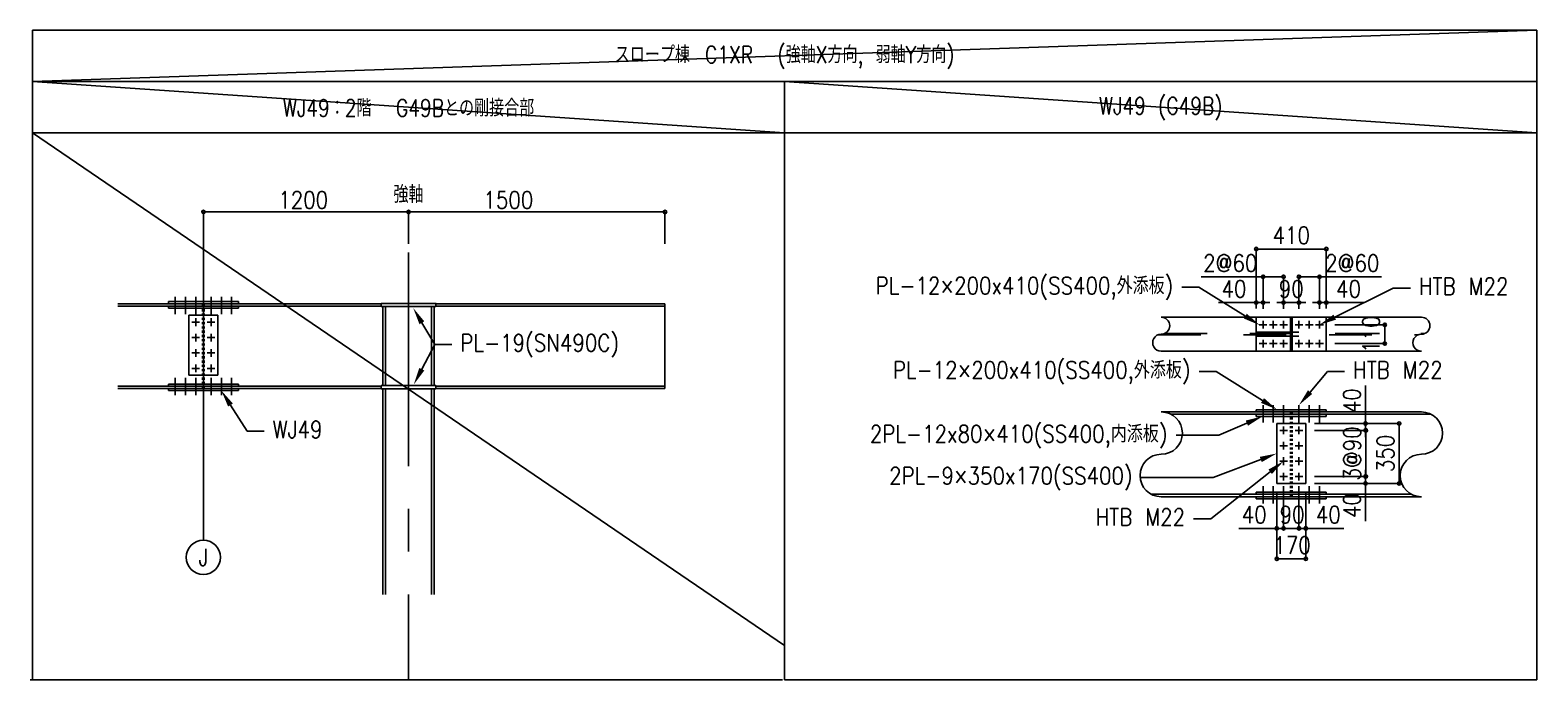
# Model space of a CAD drawing. Extents: x -668440 to 810000, y -1678500 to 210463.
# Drawn here: x -619333 to -531197, y -648393 to -610393 of the extents above; entities that cross this region are included whole.
import ezdxf
from ezdxf import colors
from ezdxf.entities.mleader import LeaderData, LeaderLine
from ezdxf.enums import TextEntityAlignment as Align
from ezdxf.math import Vec2, Vec3

# ---------------------------------------------------------------- set-up
doc = ezdxf.new("R2010")
doc.units = 0
doc.header["$MEASUREMENT"] = 0
doc.linetypes.add('CENTER', pattern=[2, 1.25, -0.25, 0.25, -0.25])
doc.linetypes.add('DASHED1', pattern=[2.5, 1.25, -1.25])
doc.layers.get('0').update_dxf_attribs({"color": 3, "linetype": 'CONTINUOUS'})
doc.layers.get('Defpoints').update_dxf_attribs({"color": 251, "linetype": 'CONTINUOUS'})
for name, color, linetype in [('Sプレート', 1, 'CONTINUOUS'), ('Sプレート文字', 1, 'CONTINUOUS'), ('Sボルト', 2, 'CONTINUOUS'), ('Sボルト文字', 2, 'CONTINUOUS'), ('S大梁', 4, 'CONTINUOUS'), ('S柱', 4, 'CONTINUOUS'), ('寸法', 3, 'CONTINUOUS'), ('注記', 3, 'CONTINUOUS'), ('通り芯', 3, 'CENTER')]:
    doc.layers.add(name, color=color, linetype=linetype)
doc.styles.add('DRACAD', font='txt', dxfattribs={"width": 0.85, "bigfont": 'extfont2'})
doc.dimstyles.new('MYDIM', dxfattribs={"dimtxt": 120, "dimasz": 20, "dimexe": 1.25, "dimexo": 50, "dimgap": 50, "dimtad": 1, "dimdec": 4, "dimdsep": 46, "dimtxsty": 'DRACAD', "dimblk": 'ORIGIN', "dimcen": 2.5, "dimadec": 0, "dimazin": 0, "dimtfac": 1, "dimtdec": 4, "dimtmove": 0, "dimatfit": 3, "dimfxl": 1, "dimtolj": 1, "dimtzin": 0, "dimarcsym": 0})

# ---------------------------------------------------------------- blocks, each defined once
blk = doc.blocks.new('_ORIGIN')
at = {"color": 0, "linetype": 'ByBlock', "lineweight": -2}
blk.add_line((0, 0), (-1, 0), dxfattribs=at)
blk.add_circle((0, 0), 0.5, dxfattribs=at)
blk = doc.blocks.new('*D8191')
at = {"layer": 'Defpoints', "color": 0}
for p in [(340007, -374131.6), (338807, -374368.4), (340007, -374368.4)]:
    blk.add_point(p, dxfattribs=at)
at = {"layer": '注記', "color": 0, "lineweight": -2}
for p, q in [((338807, -374318.4), (338807, -374130.4)), ((338827, -374131.6), (339987, -374131.6)), ((340007, -374318.4), (340007, -374130.4))]:
    blk.add_line(p, q, dxfattribs=at)
at = {"layer": '注記', "color": 0, "linetype": 'ByBlock', "lineweight": -2, "xscale": 20, "yscale": 20, "zscale": 20, "rotation": 180}
blk.add_blockref('_ORIGIN', (338807, -374131.6), dxfattribs=at)
at = {"layer": '注記', "color": 0, "linetype": 'ByBlock', "lineweight": -2, "xscale": 20, "yscale": 20, "zscale": 20}
blk.add_blockref('_ORIGIN', (340007, -374131.6), dxfattribs=at)
at = {"layer": '注記', "color": 0, "insert": (339390.9, -374061.6), "char_height": 100, "attachment_point": 5, "style": 'DRACAD'}
blk.add_mtext('\\A1;1200', dxfattribs=at)
blk = doc.blocks.new('*D8192')
at = {"layer": 'Defpoints', "color": 0}
for p in [(341507, -374131.8), (340007, -374368.4), (341507, -374368.6)]:
    blk.add_point(p, dxfattribs=at)
at = {"layer": '注記', "color": 0, "lineweight": -2}
for p, q in [((340007, -374318.4), (340007, -374130.6)), ((340027, -374131.8), (341487, -374131.8)), ((341507, -374318.6), (341507, -374130.6))]:
    blk.add_line(p, q, dxfattribs=at)
at = {"layer": '注記', "color": 0, "linetype": 'ByBlock', "lineweight": -2, "xscale": 20, "yscale": 20, "zscale": 20, "rotation": 180}
blk.add_blockref('_ORIGIN', (340007, -374131.8), dxfattribs=at)
at = {"layer": '注記', "color": 0, "linetype": 'ByBlock', "lineweight": -2, "xscale": 20, "yscale": 20, "zscale": 20}
blk.add_blockref('_ORIGIN', (341507, -374131.8), dxfattribs=at)
at = {"layer": '注記', "color": 0, "insert": (340590.9, -374061.8), "char_height": 100, "attachment_point": 5, "style": 'DRACAD'}
blk.add_mtext('\\A1;1500', dxfattribs=at)
blk = doc.blocks.new('*D8056')
at = {"layer": 'Defpoints', "color": 0}
for p in [(93241.2, -460725.9), (93241.2, -460962.8), (93361.2, -460962.8)]:
    blk.add_point(p, dxfattribs=at)
at = {"layer": '寸法', "color": 0, "lineweight": -2}
for p, q in [((93241.2, -460725.9), (92879.3, -460725.9)), ((93241.2, -460912.8), (93241.2, -460724.6)), ((93341.2, -460725.9), (93261.2, -460725.9)), ((93361.2, -460912.8), (93361.2, -460724.6))]:
    blk.add_line(p, q, dxfattribs=at)
at = {"layer": '寸法', "color": 0, "linetype": 'ByBlock', "lineweight": -2, "xscale": 20, "yscale": 20, "zscale": 20, "rotation": 180}
blk.add_blockref('_ORIGIN', (93241.2, -460725.9), dxfattribs=at)
at = {"layer": '寸法', "color": 0, "linetype": 'ByBlock', "lineweight": -2, "xscale": 20, "yscale": 20, "zscale": 20}
blk.add_blockref('_ORIGIN', (93361.2, -460725.9), dxfattribs=at)
at = {"layer": '寸法', "color": 0, "insert": (93049.3, -460645.9), "char_height": 100, "attachment_point": 5, "style": 'DRACAD'}
blk.add_mtext('\\A1;2@60', dxfattribs=at)
blk = doc.blocks.new('*D8057')
at = {"layer": 'Defpoints', "color": 0}
for p in [(93201.2, -460876.7), (93201.2, -460962.2), (93241.2, -460962.8)]:
    blk.add_point(p, dxfattribs=at)
at = {"layer": '寸法', "color": 0, "lineweight": -2}
for p, q in [((93181.2, -460876.7), (92981.2, -460876.7)), ((93201.2, -460912.2), (93201.2, -460875.5)), ((93241.2, -460876.7), (93201.2, -460876.7)), ((93241.2, -460912.8), (93241.2, -460875.5)), ((93261.2, -460876.7), (93281.2, -460876.7))]:
    blk.add_line(p, q, dxfattribs=at)
at = {"layer": '寸法', "color": 0, "linetype": 'ByBlock', "lineweight": -2, "xscale": 20, "yscale": 20, "zscale": 20}
blk.add_blockref('_ORIGIN', (93201.2, -460876.7), dxfattribs=at)
at = {"layer": '寸法', "color": 0, "linetype": 'ByBlock', "lineweight": -2, "xscale": 20, "yscale": 20, "zscale": 20, "rotation": 180}
blk.add_blockref('_ORIGIN', (93241.2, -460876.7), dxfattribs=at)
at = {"layer": '寸法', "color": 0, "insert": (93071.2, -460796.7), "char_height": 100, "attachment_point": 5, "style": 'DRACAD'}
blk.add_mtext('\\A1;40', dxfattribs=at)
blk = doc.blocks.new('*D8058')
at = {"layer": 'Defpoints', "color": 0}
for p in [(93361.2, -460876.7), (93361.2, -460962.8), (93451.2, -460962.2)]:
    blk.add_point(p, dxfattribs=at)
at = {"layer": '寸法', "color": 0, "lineweight": -2}
for p, q in [((93341.2, -460876.7), (93321.2, -460876.7)), ((93361.2, -460912.8), (93361.2, -460875.5)), ((93451.2, -460876.7), (93361.2, -460876.7)), ((93451.2, -460912.2), (93451.2, -460875.5)), ((93471.2, -460876.7), (93491.2, -460876.7))]:
    blk.add_line(p, q, dxfattribs=at)
at = {"layer": '寸法', "color": 0, "linetype": 'ByBlock', "lineweight": -2, "xscale": 20, "yscale": 20, "zscale": 20}
blk.add_blockref('_ORIGIN', (93361.2, -460876.7), dxfattribs=at)
at = {"layer": '寸法', "color": 0, "linetype": 'ByBlock', "lineweight": -2, "xscale": 20, "yscale": 20, "zscale": 20, "rotation": 180}
blk.add_blockref('_ORIGIN', (93451.2, -460876.7), dxfattribs=at)
at = {"layer": '寸法', "color": 0, "insert": (93406.2, -460796.7), "char_height": 100, "attachment_point": 5, "style": 'DRACAD'}
blk.add_mtext('\\A1;\\A1;90', dxfattribs=at)
blk = doc.blocks.new('*D8059')
at = {"layer": 'Defpoints', "color": 0}
for p in [(93201.2, -460563.6), (93201.2, -460962.2), (93611.2, -460962.2)]:
    blk.add_point(p, dxfattribs=at)
at = {"layer": '寸法', "color": 0, "lineweight": -2}
for p, q in [((93201.2, -460912.2), (93201.2, -460562.4)), ((93591.2, -460563.6), (93221.2, -460563.6)), ((93611.2, -460912.2), (93611.2, -460562.4))]:
    blk.add_line(p, q, dxfattribs=at)
at = {"layer": '寸法', "color": 0, "linetype": 'ByBlock', "lineweight": -2, "xscale": 20, "yscale": 20, "zscale": 20, "rotation": 180}
blk.add_blockref('_ORIGIN', (93201.2, -460563.6), dxfattribs=at)
at = {"layer": '寸法', "color": 0, "linetype": 'ByBlock', "lineweight": -2, "xscale": 20, "yscale": 20, "zscale": 20}
blk.add_blockref('_ORIGIN', (93611.2, -460563.6), dxfattribs=at)
at = {"layer": '寸法', "color": 0, "insert": (93406.2, -460483.6), "char_height": 100, "attachment_point": 5, "style": 'DRACAD'}
blk.add_mtext('\\A1;410', dxfattribs=at)
blk = doc.blocks.new('*D8060')
at = {"layer": 'Defpoints', "color": 0}
for p in [(93611.2, -461006.7), (93953.2, -461006.7), (93611.2, -461116.7)]:
    blk.add_point(p, dxfattribs=at)
at = {"layer": '寸法', "color": 0, "lineweight": -2}
for p, q in [((93661.2, -461006.7), (93954.5, -461006.7)), ((93953.2, -461096.7), (93953.2, -461026.7)), ((93661.2, -461116.7), (93954.5, -461116.7))]:
    blk.add_line(p, q, dxfattribs=at)
at = {"layer": '寸法', "color": 0, "linetype": 'ByBlock', "lineweight": -2, "xscale": 20, "yscale": 20, "zscale": 20}
for p, rotation in [((93953.2, -461006.7), 90), ((93953.2, -461116.7), 270)]:
    blk.add_blockref('_ORIGIN', p, dxfattribs=dict(at, rotation=rotation))
at = {"layer": '寸法', "color": 0, "insert": (93873.2, -461061.7), "char_height": 100, "attachment_point": 5, "rotation": 90, "style": 'DRACAD'}
blk.add_mtext('\\A1;\\A1;110', dxfattribs=at)
blk = doc.blocks.new('*D8061')
at = {"layer": 'Defpoints', "color": 0}
for p in [(93571.2, -460725.9), (93451.2, -460962.8), (93571.2, -460962.8)]:
    blk.add_point(p, dxfattribs=at)
at = {"layer": '寸法', "color": 0, "lineweight": -2}
for p, q in [((93451.2, -460912.8), (93451.2, -460724.6)), ((93471.2, -460725.9), (93551.2, -460725.9)), ((93571.2, -460912.8), (93571.2, -460724.6)), ((93571.2, -460725.9), (93933.2, -460725.9))]:
    blk.add_line(p, q, dxfattribs=at)
at = {"layer": '寸法', "color": 0, "linetype": 'ByBlock', "lineweight": -2, "xscale": 20, "yscale": 20, "zscale": 20, "rotation": 180}
blk.add_blockref('_ORIGIN', (93451.2, -460725.9), dxfattribs=at)
at = {"layer": '寸法', "color": 0, "linetype": 'ByBlock', "lineweight": -2, "xscale": 20, "yscale": 20, "zscale": 20}
blk.add_blockref('_ORIGIN', (93571.2, -460725.9), dxfattribs=at)
at = {"layer": '寸法', "color": 0, "insert": (93763.2, -460645.9), "char_height": 100, "attachment_point": 5, "style": 'DRACAD'}
blk.add_mtext('\\A1;2@60', dxfattribs=at)
blk = doc.blocks.new('*D8062')
at = {"layer": 'Defpoints', "color": 0}
for p in [(93611.2, -460876.7), (93571.2, -460962.8), (93611.2, -460962.2)]:
    blk.add_point(p, dxfattribs=at)
at = {"layer": '寸法', "color": 0, "lineweight": -2}
for p, q in [((93551.2, -460876.7), (93531.2, -460876.7)), ((93571.2, -460912.8), (93571.2, -460875.5)), ((93571.2, -460876.7), (93611.2, -460876.7)), ((93611.2, -460912.2), (93611.2, -460875.5)), ((93631.2, -460876.7), (93831.2, -460876.7))]:
    blk.add_line(p, q, dxfattribs=at)
at = {"layer": '寸法', "color": 0, "linetype": 'ByBlock', "lineweight": -2, "xscale": 20, "yscale": 20, "zscale": 20}
blk.add_blockref('_ORIGIN', (93571.2, -460876.7), dxfattribs=at)
at = {"layer": '寸法', "color": 0, "linetype": 'ByBlock', "lineweight": -2, "xscale": 20, "yscale": 20, "zscale": 20, "rotation": 180}
blk.add_blockref('_ORIGIN', (93611.2, -460876.7), dxfattribs=at)
at = {"layer": '寸法', "color": 0, "insert": (93741.2, -460796.7), "char_height": 100, "attachment_point": 5, "style": 'DRACAD'}
blk.add_mtext('\\A1;40', dxfattribs=at)
blk = doc.blocks.new('*D8063')
at = {"layer": 'Defpoints', "color": 0}
for p in [(93491.2, -461584.2), (93491.2, -461624.2), (93840.9, -461624.2)]:
    blk.add_point(p, dxfattribs=at)
at = {"layer": '寸法', "color": 0, "lineweight": -2}
for p, q in [((93840.9, -461564.2), (93840.9, -461360.9)), ((93541.2, -461584.2), (93842.1, -461584.2)), ((93541.2, -461624.2), (93842.1, -461624.2)), ((93840.9, -461584.2), (93840.9, -461624.2)), ((93840.9, -461644.2), (93840.9, -461664.2))]:
    blk.add_line(p, q, dxfattribs=at)
at = {"layer": '寸法', "color": 0, "linetype": 'ByBlock', "lineweight": -2, "xscale": 20, "yscale": 20, "zscale": 20}
for p, rotation in [((93840.9, -461584.2), 270), ((93840.9, -461624.2), 90)]:
    blk.add_blockref('_ORIGIN', p, dxfattribs=dict(at, rotation=rotation))
at = {"layer": '寸法', "color": 0, "insert": (93760.9, -461450.9), "char_height": 100, "attachment_point": 5, "rotation": 90, "style": 'DRACAD'}
blk.add_mtext('\\A1;40', dxfattribs=at)
blk = doc.blocks.new('*D8064')
at = {"layer": 'Defpoints', "color": 0}
for p in [(93491.2, -461624.2), (93491.2, -461894.3), (93842.1, -461894.3)]:
    blk.add_point(p, dxfattribs=at)
at = {"layer": '寸法', "color": 0, "lineweight": -2}
for p, q in [((93541.2, -461624.2), (93843.4, -461624.2)), ((93842.1, -461644.2), (93842.1, -461874.3)), ((93541.2, -461894.3), (93843.4, -461894.3))]:
    blk.add_line(p, q, dxfattribs=at)
at = {"layer": '寸法', "color": 0, "linetype": 'ByBlock', "lineweight": -2, "xscale": 20, "yscale": 20, "zscale": 20}
for p, rotation in [((93842.1, -461624.2), 90), ((93842.1, -461894.3), 270)]:
    blk.add_blockref('_ORIGIN', p, dxfattribs=dict(at, rotation=rotation))
at = {"layer": '寸法', "color": 0, "insert": (93762.1, -461759.3), "char_height": 100, "attachment_point": 5, "rotation": 90, "style": 'DRACAD'}
blk.add_mtext('\\A1;3@90', dxfattribs=at)
blk = doc.blocks.new('*D8065')
at = {"layer": 'Defpoints', "color": 0}
for p in [(93491.2, -461894.2), (93491.2, -461934.3), (93840.9, -461934.3)]:
    blk.add_point(p, dxfattribs=at)
at = {"layer": '寸法', "color": 0, "lineweight": -2}
for p, q in [((93541.2, -461894.2), (93842.1, -461894.2)), ((93840.9, -461874.2), (93840.9, -461854.2)), ((93840.9, -461894.2), (93840.9, -461934.3)), ((93541.2, -461934.3), (93842.1, -461934.3)), ((93840.9, -461954.3), (93840.9, -462154.3))]:
    blk.add_line(p, q, dxfattribs=at)
at = {"layer": '寸法', "color": 0, "linetype": 'ByBlock', "lineweight": -2, "xscale": 20, "yscale": 20, "zscale": 20}
for p, rotation in [((93840.9, -461894.2), 270), ((93840.9, -461934.3), 90)]:
    blk.add_blockref('_ORIGIN', p, dxfattribs=dict(at, rotation=rotation))
at = {"layer": '寸法', "color": 0, "insert": (93760.9, -462064.3), "char_height": 100, "attachment_point": 5, "rotation": 90, "style": 'DRACAD'}
blk.add_mtext('\\A1;40', dxfattribs=at)
blk = doc.blocks.new('*D8066')
at = {"layer": 'Defpoints', "color": 0}
for p in [(93593.2, -461584.2), (93593.2, -461934.3), (94037.2, -461934.3)]:
    blk.add_point(p, dxfattribs=at)
at = {"layer": '寸法', "color": 0, "lineweight": -2}
for p, q in [((93643.2, -461584.2), (94038.5, -461584.2)), ((94037.2, -461604.2), (94037.2, -461914.3)), ((93643.2, -461934.3), (94038.5, -461934.3))]:
    blk.add_line(p, q, dxfattribs=at)
at = {"layer": '寸法', "color": 0, "linetype": 'ByBlock', "lineweight": -2, "xscale": 20, "yscale": 20, "zscale": 20}
for p, rotation in [((94037.2, -461584.2), 90), ((94037.2, -461934.3), 270)]:
    blk.add_blockref('_ORIGIN', p, dxfattribs=dict(at, rotation=rotation))
at = {"layer": '寸法', "color": 0, "insert": (93957.2, -461759.3), "char_height": 100, "attachment_point": 5, "rotation": 90, "style": 'DRACAD'}
blk.add_mtext('\\A1;350', dxfattribs=at)
blk = doc.blocks.new('*D8067')
at = {"layer": 'Defpoints', "color": 0}
for p in [(93321.2, -461934.3), (93361.2, -461934.3), (93361.2, -462197.2)]:
    blk.add_point(p, dxfattribs=at)
at = {"layer": '寸法', "color": 0, "lineweight": -2}
for p, q in [((93321.2, -461984.3), (93321.2, -462198.4)), ((93361.2, -461984.3), (93361.2, -462198.4)), ((93301.2, -462197.2), (93099.6, -462197.2)), ((93321.2, -462197.2), (93361.2, -462197.2)), ((93381.2, -462197.2), (93401.2, -462197.2))]:
    blk.add_line(p, q, dxfattribs=at)
at = {"layer": '寸法', "color": 0, "linetype": 'ByBlock', "lineweight": -2, "xscale": 20, "yscale": 20, "zscale": 20}
blk.add_blockref('_ORIGIN', (93321.2, -462197.2), dxfattribs=at)
at = {"layer": '寸法', "color": 0, "linetype": 'ByBlock', "lineweight": -2, "xscale": 20, "yscale": 20, "zscale": 20, "rotation": 180}
blk.add_blockref('_ORIGIN', (93361.2, -462197.2), dxfattribs=at)
at = {"layer": '寸法', "color": 0, "insert": (93189.6, -462117.2), "char_height": 100, "attachment_point": 5, "style": 'DRACAD'}
blk.add_mtext('\\A1;40', dxfattribs=at)
blk = doc.blocks.new('*D8068')
at = {"layer": 'Defpoints', "color": 0}
for p in [(93361.2, -461934.3), (93451.2, -461934.3), (93451.2, -462197.2)]:
    blk.add_point(p, dxfattribs=at)
at = {"layer": '寸法', "color": 0, "lineweight": -2}
for p, q in [((93361.2, -461984.3), (93361.2, -462198.4)), ((93451.2, -461984.3), (93451.2, -462198.4)), ((93341.2, -462197.2), (93321.2, -462197.2)), ((93361.2, -462197.2), (93451.2, -462197.2)), ((93471.2, -462197.2), (93491.2, -462197.2))]:
    blk.add_line(p, q, dxfattribs=at)
at = {"layer": '寸法', "color": 0, "linetype": 'ByBlock', "lineweight": -2, "xscale": 20, "yscale": 20, "zscale": 20}
blk.add_blockref('_ORIGIN', (93361.2, -462197.2), dxfattribs=at)
at = {"layer": '寸法', "color": 0, "linetype": 'ByBlock', "lineweight": -2, "xscale": 20, "yscale": 20, "zscale": 20, "rotation": 180}
blk.add_blockref('_ORIGIN', (93451.2, -462197.2), dxfattribs=at)
at = {"layer": '寸法', "color": 0, "insert": (93411.2, -462117.2), "char_height": 100, "attachment_point": 5, "style": 'DRACAD'}
blk.add_mtext('\\A1;90', dxfattribs=at)
blk = doc.blocks.new('*D8069')
at = {"layer": 'Defpoints', "color": 0}
for p in [(93451.2, -461934.3), (93491.2, -461934.3), (93491.2, -462197.2)]:
    blk.add_point(p, dxfattribs=at)
at = {"layer": '寸法', "color": 0, "lineweight": -2}
for p, q in [((93451.2, -461984.3), (93451.2, -462198.4)), ((93491.2, -461984.3), (93491.2, -462198.4)), ((93431.2, -462197.2), (93411.2, -462197.2)), ((93451.2, -462197.2), (93491.2, -462197.2)), ((93511.2, -462197.2), (93712.9, -462197.2))]:
    blk.add_line(p, q, dxfattribs=at)
at = {"layer": '寸法', "color": 0, "linetype": 'ByBlock', "lineweight": -2, "xscale": 20, "yscale": 20, "zscale": 20}
blk.add_blockref('_ORIGIN', (93451.2, -462197.2), dxfattribs=at)
at = {"layer": '寸法', "color": 0, "linetype": 'ByBlock', "lineweight": -2, "xscale": 20, "yscale": 20, "zscale": 20, "rotation": 180}
blk.add_blockref('_ORIGIN', (93491.2, -462197.2), dxfattribs=at)
at = {"layer": '寸法', "color": 0, "insert": (93622.9, -462117.2), "char_height": 100, "attachment_point": 5, "style": 'DRACAD'}
blk.add_mtext('\\A1;40', dxfattribs=at)
blk = doc.blocks.new('*D8070')
at = {"layer": 'Defpoints', "color": 0}
for p in [(93321.2, -461934.3), (93491.2, -461934.3), (93491.2, -462375.4)]:
    blk.add_point(p, dxfattribs=at)
at = {"layer": '寸法', "color": 0, "lineweight": -2}
for p, q in [((93321.2, -461984.3), (93321.2, -462376.6)), ((93491.2, -461984.3), (93491.2, -462376.6)), ((93341.2, -462375.4), (93471.2, -462375.4))]:
    blk.add_line(p, q, dxfattribs=at)
at = {"layer": '寸法', "color": 0, "linetype": 'ByBlock', "lineweight": -2, "xscale": 20, "yscale": 20, "zscale": 20, "rotation": 180}
blk.add_blockref('_ORIGIN', (93321.2, -462375.4), dxfattribs=at)
at = {"layer": '寸法', "color": 0, "linetype": 'ByBlock', "lineweight": -2, "xscale": 20, "yscale": 20, "zscale": 20}
blk.add_blockref('_ORIGIN', (93491.2, -462375.4), dxfattribs=at)
at = {"layer": '寸法', "color": 0, "insert": (93411.2, -462295.4), "char_height": 100, "attachment_point": 5, "style": 'DRACAD'}
blk.add_mtext('\\A1;170', dxfattribs=at)
blk = doc.blocks.new('WJ49')
at = {"layer": 'Sプレート', "linetype": 'Continuous'}
for p, q in [((93201.23544, -461161.15078), (93201.23544, -460962.15086)), ((93611.23336, -461161.15078), (93611.23336, -460962.15086)), ((93201.23543, -461516.25003), (93201.23543, -461504.25003)), ((93611.23546, -461504.25003), (93201.23543, -461504.25003)), ((93611.23546, -461516.25003), (93201.23543, -461516.25003)), ((93201.23543, -461530.25003), (93611.23546, -461530.25003)), ((93201.23543, -461542.25003), (93201.23543, -461530.25003)), ((93611.23547, -461542.25003), (93201.23543, -461542.25003)), ((93611.23547, -461516.25003), (93611.23546, -461504.25003)), ((93611.23547, -461542.25003), (93611.23547, -461530.25003)), ((93491.23538, -461584.24999), (93321.23552, -461584.24999)), ((93321.23552, -461934.25008), (93321.23552, -461584.24999)), ((93491.23538, -461934.25008), (93491.23538, -461584.24999)), ((93201.23543, -461986.25003), (93201.23543, -461998.25003)), ((93611.23546, -461986.25003), (93201.23543, -461986.25003)), ((93201.23543, -461998.25003), (93611.23546, -461998.25003)), ((93491.23538, -461934.25008), (93321.23552, -461934.25008)), ((93611.23546, -461986.25003), (93611.23546, -461998.25003)), ((93611.23546, -462012.24995), (93201.23543, -462012.24995)), ((93201.23543, -462012.24995), (93201.23543, -462024.24995)), ((93611.23546, -462024.24995), (93201.23543, -462024.24995)), ((93611.23547, -462012.24995), (93611.23547, -462024.24995))]:
    blk.add_line(p, q, dxfattribs=at)
at = {"layer": 'Sプレート', "linetype": 'DASHED1', "ltscale": 200}
for p, q in [((93201.23544, -461049.15082), (93611.23336, -461049.15082)), ((93201.23544, -461074.15082), (93611.23336, -461074.15082))]:
    blk.add_line(p, q, dxfattribs=at)
at = {"layer": 'Sボルト', "linetype": 'Continuous'}
for p, q in [((93263.73543, -461006.65086), (93218.73546, -461006.65086)), ((93241.23544, -461029.15076), (93241.23544, -460984.15079)), ((93323.73543, -461006.65086), (93278.73546, -461006.65086)), ((93301.23544, -461029.15076), (93301.23544, -460984.15079)), ((93383.73546, -461006.65086), (93338.73549, -461006.65086)), ((93361.23548, -461029.15076), (93361.23548, -460984.15079)), ((93428.73334, -461006.65086), (93473.73331, -461006.65086)), ((93451.23332, -461029.15076), (93451.23332, -460984.15079)), ((93488.73337, -461006.65086), (93533.73334, -461006.65086)), ((93511.23336, -461029.15076), (93511.23336, -460984.15079)), ((93548.73337, -461006.65086), (93593.73334, -461006.65086)), ((93571.23336, -461029.15076), (93571.23336, -460984.15079)), ((93263.73543, -461116.65078), (93218.73546, -461116.65078)), ((93241.23544, -461094.15088), (93241.23544, -461139.15086)), ((93323.73543, -461116.65078), (93278.73546, -461116.65078)), ((93301.23544, -461094.15088), (93301.23544, -461139.15086)), ((93383.73546, -461116.65078), (93338.73549, -461116.65078)), ((93361.23548, -461094.15088), (93361.23548, -461139.15086)), ((93428.73334, -461116.65078), (93473.73331, -461116.65078)), ((93451.23332, -461094.15088), (93451.23332, -461139.15086)), ((93488.73337, -461116.65078), (93533.73334, -461116.65078)), ((93511.23336, -461094.15088), (93511.23336, -461139.15086)), ((93548.73337, -461116.65078), (93593.73334, -461116.65078)), ((93571.23336, -461094.15088), (93571.23336, -461139.15086)), ((93241.23543, -461578.00017), (93241.23543, -461476.50008)), ((93301.23543, -461578.00017), (93301.23543, -461476.50008)), ((93361.23543, -461578.00017), (93361.23543, -461476.50008)), ((93451.23547, -461578.00017), (93451.23547, -461476.50008)), ((93511.23547, -461578.00017), (93511.23547, -461476.50008)), ((93571.23547, -461578.00017), (93571.23547, -461476.50008)), ((93383.73551, -461624.24999), (93338.73553, -461624.24999)), ((93361.23552, -461646.75007), (93361.23552, -461601.75009)), ((93428.73539, -461624.24999), (93473.73537, -461624.24999)), ((93451.23538, -461646.75007), (93451.23538, -461601.75009)), ((93383.73551, -461714.24999), (93338.73553, -461714.24999)), ((93361.23552, -461736.75007), (93361.23552, -461691.75009)), ((93428.73539, -461714.24999), (93473.73537, -461714.24999)), ((93451.23538, -461736.75007), (93451.23538, -461691.75009)), ((93383.73551, -461804.24999), (93338.73553, -461804.24999)), ((93361.23552, -461826.75007), (93361.23552, -461781.75009)), ((93428.73539, -461804.24999), (93473.73537, -461804.24999)), ((93451.23538, -461826.75007), (93451.23538, -461781.75009)), ((93383.73551, -461894.25008), (93338.73553, -461894.25008)), ((93361.23552, -461871.75), (93361.23552, -461916.74998)), ((93428.73539, -461894.25008), (93473.73537, -461894.25008)), ((93451.23538, -461871.75), (93451.23538, -461916.74998)), ((93241.23543, -461950.49981), (93241.23543, -462051.99991)), ((93301.23543, -461950.49981), (93301.23543, -462051.99991)), ((93361.23543, -461950.49981), (93361.23543, -462051.99991)), ((93451.23547, -461950.49981), (93451.23547, -462051.99991)), ((93511.23547, -461950.49981), (93511.23547, -462051.99991)), ((93571.23547, -461950.49981), (93571.23547, -462051.99991))]:
    blk.add_line(p, q, dxfattribs=at)
at = {"layer": 'S大梁', "linetype": 'Continuous'}
for p, q in [((92645.43417, -460962.15086), (94167.03463, -460962.15086)), ((92645.43417, -461161.15078), (94167.03463, -461161.15078)), ((94167.0355, -461516.25003), (92645.43544, -461516.25003)), ((94224.27186, -461530.25003), (92702.67179, -461530.25003)), ((93401.23544, -461530.25003), (93401.23544, -461516.25003)), ((93411.23546, -461530.25003), (93411.23546, -461516.25003)), ((94109.79915, -461998.25003), (92588.19909, -461998.25003)), ((93401.23544, -461998.25003), (93401.23544, -462012.24995)), ((93411.23546, -461998.25003), (93411.23546, -462012.24995)), ((94167.0355, -462012.25003), (92645.43544, -462012.25003))]:
    blk.add_line(p, q, dxfattribs=at)
at = {"layer": 'S大梁', "linetype": 'DASHED1', "ltscale": 200}
for p, q in [((93401.23544, -460962.15086), (93401.23544, -461161.15078)), ((93411.23546, -460962.15086), (93411.23546, -461161.15078)), ((92627.10412, -461065.15082), (94148.70444, -461065.15082)), ((92663.76522, -461058.15082), (94185.36554, -461058.15082))]:
    blk.add_line(p, q, dxfattribs=at)
at = {"layer": 'S大梁', "linetype": 'DASHED1', "ltscale": 10}
for p, q in [((93401.23544, -461986.25003), (93401.23544, -461542.25003)), ((93411.23546, -461986.25003), (93411.23546, -461542.25003))]:
    blk.add_line(p, q, dxfattribs=at)
at = {"layer": '注記'}
for centre, radius, start, end in [((92645.43492, -461011.90084), 49.74998, 270.000289677, 89.999710323), ((94167.03524, -461011.90084), 49.74998, 270.000289677, 89.999710323), ((92645.43442, -461111.4008), 49.74998, 89.999130968, 270.000869032), ((94167.03474, -461111.4008), 49.74998, 89.999130968, 270.000869032), ((92645.43544, -461640.25003), 124, 270, 90), ((94167.0355, -461640.25003), 124, 270, 90), ((92645.43544, -461888.25003), 124, 90, 270), ((94167.0355, -461888.25003), 124, 90, 270)]:
    blk.add_arc(centre, radius, start, end, dxfattribs=at)
at = {"layer": '寸法'}
dim = blk.add_linear_dim(base=(93201.23545, -460563.63913), p1=(93611.23336, -460962.15474), p2=(93201.23545, -460962.15086), text='410', dimstyle='MYDIM', override={"dimtxt": 100, "dimgap": 30}, dxfattribs=at)
dim.commit()
dim.dimension.update_dxf_attribs({"geometry": '*D8059', "text_midpoint": (93406.2344, -460483.63913)})
for base, p1, p2, text, override, picture, middle in [((93241.23545, -460725.89728), (93361.23544, -460962.77974), (93241.23545, -460962.77974), '2@60', {"dimtxt": 100, "dimgap": 30, "dimtxsty": 'DRACAD', "dimtfill": 0, "dimtfillclr": 0}, '*D8056', (93049.291, -460725.89728)), ((93361.23544, -460876.70978), (93451.23428, -460962.15425), (93361.23544, -460962.77974), '\\A1;90', {"dimtxt": 100, "dimgap": 30}, '*D8058', (93406.23486, -460876.70978))]:
    dim = blk.add_linear_dim(base=base, p1=p1, p2=p2, text=text, dimstyle='MYDIM', override=override, dxfattribs=at)
    dim.commit()
    dim.dimension.update_dxf_attribs({"geometry": picture, "text_midpoint": middle, "dimtype": 160})
for base, p1, p2, angle, text, override, picture, middle in [((93571.23336, -460725.89728), (93451.23337, -460962.77974), (93571.23336, -460962.77974), 180, '2@60', {"dimtxt": 100, "dimgap": 30, "dimtxsty": 'DRACAD', "dimtfill": 0, "dimtfillclr": 0}, '*D8061', (93763.17781, -460725.89728)), ((93953.23336, -461006.65086), (93611.23336, -461116.65078), (93611.23336, -461006.65086), 270, '\\A1;110', {"dimtxt": 100, "dimgap": 30}, '*D8060', (93953.23336, -461061.65082)), ((93842.11029, -461894.25008), (93491.23538, -461624.24999), (93491.23538, -461894.25008), 90, '3@90', {"dimtxt": 100, "dimgap": 30}, '*D8064', (93842.11029, -461759.25003))]:
    dim = blk.add_linear_dim(base=base, p1=p1, p2=p2, angle=angle, text=text, dimstyle='MYDIM', override=override, dxfattribs=at)
    dim.commit()
    dim.dimension.update_dxf_attribs({"geometry": picture, "text_midpoint": middle, "dimtype": 160})
dim = blk.add_linear_dim(base=(93201.23545, -460876.70978), p1=(93241.23545, -460962.77974), p2=(93201.23545, -460962.15474), dimstyle='MYDIM', override={"dimtxt": 100, "dimgap": 30}, dxfattribs=at)
dim.commit()
dim.dimension.update_dxf_attribs({"geometry": '*D8057', "text_midpoint": (93071.23545, -460796.70978)})
dim = blk.add_linear_dim(base=(93611.23336, -460876.70978), p1=(93571.23336, -460962.77974), p2=(93611.23336, -460962.15474), angle=180, dimstyle='MYDIM', override={"dimtxt": 100, "dimgap": 30}, dxfattribs=at)
dim.commit()
dim.dimension.update_dxf_attribs({"geometry": '*D8062', "text_midpoint": (93741.23336, -460796.70978)})
dim = blk.add_linear_dim(base=(93840.86029, -461624.24999), p1=(93491.23538, -461584.24999), p2=(93491.23538, -461624.24999), angle=90, dimstyle='MYDIM', override={"dimtxt": 100, "dimgap": 30}, dxfattribs=at)
dim.commit()
dim.dimension.update_dxf_attribs({"geometry": '*D8063', "text_midpoint": (93840.86029, -461450.91666), "dimtype": 160})
for base, p1, p2, text, picture, middle in [((94037.23529, -461934.25008), (93593.23529, -461584.24999), (93593.23529, -461934.25008), '350', '*D8066', (93957.23529, -461759.25003)), ((93840.86029, -461934.25008), (93491.23538, -461894.24999), (93491.23538, -461934.25008), '40', '*D8065', (93760.86029, -462064.25008))]:
    dim = blk.add_linear_dim(base=base, p1=p1, p2=p2, angle=90, text=text, dimstyle='MYDIM', override={"dimtxt": 100, "dimgap": 30}, dxfattribs=at)
    dim.commit()
    dim.dimension.update_dxf_attribs({"geometry": picture, "text_midpoint": middle})
for base, p1, p2, override, picture, middle in [((93361.23552, -462197.18741), (93321.23552, -461934.25008), (93361.23552, -461934.25008), {"dimtxt": 100, "dimgap": 30}, '*D8067', (93189.56885, -462197.18741)), ((93491.23538, -462375.36764), (93321.23552, -461934.25008), (93491.23538, -461934.25008), {"dimtxt": 100, "dimgap": 30, "dimdec": 0}, '*D8070', (93411.23538, -462375.36764)), ((93451.23538, -462197.18741), (93361.23552, -461934.25008), (93451.23538, -461934.25008), {"dimtxt": 100, "dimgap": 30, "dimdec": 0}, '*D8068', (93411.23538, -462197.18741)), ((93491.23538, -462197.18741), (93451.23538, -461934.25008), (93491.23538, -461934.25008), {"dimtxt": 100, "dimgap": 30}, '*D8069', (93622.90204, -462197.18741))]:
    dim = blk.add_linear_dim(base=base, p1=p1, p2=p2, dimstyle='MYDIM', override=override, dxfattribs=at)
    dim.commit()
    dim.dimension.update_dxf_attribs({"geometry": picture, "text_midpoint": middle, "dimtype": 160})
at = {"layer": 'Sプレート文字'}
ml = blk.add_multileader_mtext('Standard', dxfattribs=at)
ml.set_content('\\W0.85;PL-12×200x410(SS400,外添板)', style='DRACAD')
ml.set_leader_properties()
ml.build(insert=Vec2(0, 0))
ml.multileader.update_dxf_attribs({"dogleg_length": 100, "arrow_head_size": 100})
ctx = ml.context
ctx.base_point, ctx.char_height, ctx.arrow_head_size, ctx.landing_gap_size, ctx.plane_origin = Vec3(90813.39591, -460786.03929), 100, 100, 50, Vec3(-323132.39245, 277853.97595)
ctx.text_align_type = 2
notes = []
notes.append((ctx, [(0, (1, 1, 0), (92866.39591, -460786.03929), (-1, 0), 100, [(0, [(93222.21424, -461009.19107)], 0, [])])]))
ctx.mtext.insert, ctx.mtext.alignment = Vec3(92716.39591, -460727.70596), 3
ml = blk.add_multileader_mtext('Standard', dxfattribs=at)
ml.set_content('\\W0.85;PL-12×200x410(SS400,外添板)', style='DRACAD')
ml.set_leader_properties()
ml.build(insert=Vec2(0, 0))
ml.multileader.update_dxf_attribs({"dogleg_length": 100, "arrow_head_size": 100})
ctx = ml.context
ctx.base_point, ctx.char_height, ctx.arrow_head_size, ctx.landing_gap_size, ctx.plane_origin = Vec3(90913.90994, -461279.63059), 100, 100, 50, Vec3(-323031.87842, 277360.38465)
ctx.text_align_type = 2
notes.append((ctx, [(0, (1, 1, 0), (92966.90994, -461279.63059), (-1, 0), 100, [(0, [(93322.72827, -461502.78237)], 0, [])])]))
ctx.mtext.insert, ctx.mtext.alignment = Vec3(92816.90994, -461221.29725), 3
ml = blk.add_multileader_mtext('Standard', dxfattribs=at)
ml.set_content('\\W0.85;2PL-12x80×410(SS400,内添板)', style='DRACAD')
ml.set_leader_properties()
ml.build(insert=Vec2(0, 0))
ml.multileader.update_dxf_attribs({"dogleg_length": 100, "arrow_head_size": 100})
ctx = ml.context
ctx.base_point, ctx.char_height, ctx.arrow_head_size, ctx.landing_gap_size, ctx.plane_origin = Vec3(90765.16545, -461652.93193), 100, 100, 50, Vec3(-323116.45624, 276987.08331)
ctx.text_align_type = 2
notes.append((ctx, [(0, (1, 1, 0), (92982.33212, -461652.93193), (-1, 0), 250, [(0, [(93238.15045, -461542.25003)], 0, [])])]))
ctx.mtext.insert, ctx.mtext.alignment = Vec3(92682.33212, -461594.5986), 3
ml = blk.add_multileader_mtext('Standard', dxfattribs=at)
ml.set_content('\\W0.85;2PL-9×350x170(SS400)', style='DRACAD')
ml.set_leader_properties()
ml.build(insert=Vec2(0, 0))
ml.multileader.update_dxf_attribs({"dogleg_length": 100, "arrow_head_size": 100})
ctx = ml.context
ctx.base_point, ctx.char_height, ctx.arrow_head_size, ctx.landing_gap_size, ctx.plane_origin = Vec3(90881.41942, -461899.71773), 100, 100, 50, Vec3(-323400.36894, 276750.29751)
ctx.text_align_type = 2
notes.append((ctx, [(0, (1, 1, 0), (92948.41942, -461899.71773), (-1, 0), 420, [(0, [(93321.23552, -461759.25003)], 0, [])])]))
ctx.mtext.insert, ctx.mtext.alignment = Vec3(92478.41942, -461839.71773), 3
at = {"layer": 'Sボルト文字'}
ml = blk.add_multileader_mtext('Standard', dxfattribs=at)
ml.set_content('\\W0.85;HTB M22', style='DRACAD')
ml.set_leader_properties()
ml.build(insert=Vec2(0, 0))
ml.multileader.update_dxf_attribs({"dogleg_length": 100, "arrow_head_size": 100})
ctx = ml.context
ctx.base_point, ctx.char_height, ctx.arrow_head_size, ctx.landing_gap_size, ctx.plane_origin = Vec3(94102.7262, -460791.7148), 100, 100, 50, Vec3(-321210.89549, 277888.30044)
notes.append((ctx, [(0, (1, 1, 0), (94002.7262, -460791.7148), (1, 0), 100, [(0, [(93571.23336, -461006.65077)], 0, [])])]))
ctx.mtext.insert = Vec3(94152.7262, -460731.7148)
ml = blk.add_multileader_mtext('Standard', dxfattribs=at)
ml.set_content('\\W0.85;HTB M22', style='DRACAD')
ml.set_leader_properties()
ml.build(insert=Vec2(0, 0))
ml.multileader.update_dxf_attribs({"dogleg_length": 100, "arrow_head_size": 100})
ctx = ml.context
ctx.base_point, ctx.char_height, ctx.arrow_head_size, ctx.landing_gap_size, ctx.plane_origin = Vec3(93717.97394, -461280.51698), 100, 100, 50, Vec3(-321505.64775, 277369.49826)
notes.append((ctx, [(0, (1, 1, 0), (93617.97394, -461280.51698), (1, 0), 100, [(0, [(93451.23547, -461476.50008)], 0, [])])]))
ctx.mtext.insert = Vec3(93767.97394, -461220.51698)
ml = blk.add_multileader_mtext('Standard', dxfattribs=at)
ml.set_content('\\W0.85;HTB M22', style='DRACAD')
ml.set_leader_properties()
ml.build(insert=Vec2(0, 0))
ml.multileader.update_dxf_attribs({"dogleg_length": 100, "arrow_head_size": 100})
ctx = ml.context
ctx.base_point, ctx.char_height, ctx.arrow_head_size, ctx.landing_gap_size, ctx.plane_origin = Vec3(92168.48304, -462141.36794), 100, 100, 50, Vec3(-323063.63865, 276508.6473)
ctx.text_align_type = 2
notes.append((ctx, [(0, (1, 1, 0), (92935.14971, -462141.36794), (-1, 0), 100, [(0, [(93361.23552, -461804.25008)], 0, [])])]))
ctx.mtext.insert, ctx.mtext.alignment = Vec3(92785.14971, -462081.36794), 3
for ctx, leaders in notes:
    for number, flags, end, landing, length, lines in leaders:
        leader = LeaderData()
        leader.index, (leader.has_last_leader_line, leader.has_dogleg_vector, leader.attachment_direction) = number, flags
        leader.last_leader_point, leader.dogleg_vector, leader.dogleg_length = Vec3(end), Vec3(landing), length
        for number, points, colour, breaks in lines:
            line = LeaderLine()
            line.index, line.vertices, line.color, line.breaks = number, Vec3.list(points), colors.encode_raw_color(colour), breaks
            leader.lines.append(line)
        ctx.leaders.append(leader)
blk = doc.blocks.new('剛接合部C1XR')
at = {"layer": 'Defpoints'}
for p, q in [((346607.04883, -373068.40356, 545.26685), (337807.04883, -373368.40356, 545.26685)), ((337807.04883, -373368.40356, 545.26685), (342207.04883, -373668.40356, 545.26685)), ((342207.04883, -373368.40356, 545.26685), (346607.04883, -373668.40356, 545.26685)), ((337807.04883, -373668.40356, 545.26685), (342207.04883, -376668.40356, 545.26685))]:
    blk.add_line(p, q, dxfattribs=at)
at = {"layer": 'Sプレート', "linetype": 'Continuous'}
for p, q in [((338602.04882, -374668.40356, 545.26685), (338602.04882, -374656.40356, 545.26685)), ((339012.04885, -374656.40356, 545.26685), (338602.04882, -374656.40356, 545.26685)), ((339012.04885, -374668.40356, 545.26685), (339012.04885, -374656.40356, 545.26685)), ((339012.04885, -374668.40356, 545.26685), (338602.04882, -374668.40356, 545.26685)), ((338602.04882, -374682.40356, 545.26685), (339012.04885, -374682.40356, 545.26685)), ((338602.04882, -374694.40356, 545.26685), (338602.04882, -374682.40356, 545.26685)), ((339012.04885, -374694.40356, 545.26685), (338602.04882, -374694.40356, 545.26685)), ((338892.04876, -374736.40352, 545.26685), (338722.0489, -374736.40352, 545.26685)), ((338722.0489, -375086.40361, 545.26685), (338722.0489, -374736.40352, 545.26685)), ((338892.04876, -375086.40361, 545.26685), (338892.04876, -374736.40352, 545.26685)), ((339012.04885, -374694.40356, 545.26685), (339012.04885, -374682.40356, 545.26685)), ((338892.04876, -375086.40361, 545.26685), (338722.0489, -375086.40361, 545.26685)), ((338602.04882, -375138.40356, 545.26685), (338602.04882, -375150.40356, 545.26685)), ((339012.04885, -375138.40356, 545.26685), (338602.04882, -375138.40356, 545.26685)), ((338602.04882, -375150.40356, 545.26685), (339012.04885, -375150.40356, 545.26685)), ((339012.04885, -375164.40348, 545.26685), (338602.04882, -375164.40348, 545.26685)), ((338602.04882, -375164.40348, 545.26685), (338602.04882, -375176.40348, 545.26685)), ((339012.04885, -375176.40348, 545.26685), (338602.04882, -375176.40348, 545.26685)), ((339012.04885, -375138.40356, 545.26685), (339012.04885, -375150.40356, 545.26685)), ((339012.04885, -375164.40348, 545.26685), (339012.04885, -375176.40348, 545.26685))]:
    blk.add_line(p, q, dxfattribs=at)
at = {"layer": 'Sプレート', "elevation": 545.26685}
for points in [[(340167.04883, -374685.40356), (340167.04883, -374666.40356), (339847.04883, -374666.40356), (339847.04883, -374685.40356)], [(340167.04883, -375166.40356), (340167.04883, -375147.40356), (339847.04883, -375147.40356), (339847.04883, -375166.40356)]]:
    blk.add_lwpolyline(points, close=True, dxfattribs=at)
at = {"layer": 'Sボルト', "linetype": 'Continuous'}
for p, q in [((338642.04882, -374730.1537, 545.26685), (338642.04882, -374628.65361, 545.26685)), ((338702.04882, -374730.1537, 545.26685), (338702.04882, -374628.65361, 545.26685)), ((338762.04882, -374730.1537, 545.26685), (338762.04882, -374628.65361, 545.26685)), ((338852.04885, -374730.1537, 545.26685), (338852.04885, -374628.65361, 545.26685)), ((338912.04885, -374730.1537, 545.26685), (338912.04885, -374628.65361, 545.26685)), ((338972.04885, -374730.1537, 545.26685), (338972.04885, -374628.65361, 545.26685)), ((338784.54889, -374776.40352, 545.26685), (338739.54892, -374776.40352, 545.26685)), ((338762.0489, -374798.9036, 545.26685), (338762.0489, -374753.90362, 545.26685)), ((338829.54878, -374776.40352, 545.26685), (338874.54875, -374776.40352, 545.26685)), ((338852.04876, -374798.9036, 545.26685), (338852.04876, -374753.90362, 545.26685)), ((338784.54889, -374866.40352, 545.26685), (338739.54892, -374866.40352, 545.26685)), ((338762.0489, -374888.9036, 545.26685), (338762.0489, -374843.90362, 545.26685)), ((338829.54878, -374866.40352, 545.26685), (338874.54875, -374866.40352, 545.26685)), ((338852.04876, -374888.9036, 545.26685), (338852.04876, -374843.90362, 545.26685)), ((338784.54889, -374956.40352, 545.26685), (338739.54892, -374956.40352, 545.26685)), ((338762.0489, -374978.9036, 545.26685), (338762.0489, -374933.90362, 545.26685)), ((338829.54878, -374956.40352, 545.26685), (338874.54875, -374956.40352, 545.26685)), ((338852.04876, -374978.9036, 545.26685), (338852.04876, -374933.90362, 545.26685)), ((338642.04882, -375102.65334, 545.26685), (338642.04882, -375204.15344, 545.26685)), ((338702.04882, -375102.65334, 545.26685), (338702.04882, -375204.15344, 545.26685)), ((338784.54889, -375046.40361, 545.26685), (338739.54892, -375046.40361, 545.26685)), ((338762.04882, -375102.65334, 545.26685), (338762.04882, -375204.15344, 545.26685)), ((338762.0489, -375023.90353, 545.26685), (338762.0489, -375068.90351, 545.26685)), ((338829.54878, -375046.40361, 545.26685), (338874.54875, -375046.40361, 545.26685)), ((338852.04876, -375023.90353, 545.26685), (338852.04876, -375068.90351, 545.26685)), ((338852.04885, -375102.65334, 545.26685), (338852.04885, -375204.15344, 545.26685)), ((338912.04885, -375102.65334, 545.26685), (338912.04885, -375204.15344, 545.26685)), ((338972.04885, -375102.65334, 545.26685), (338972.04885, -375204.15344, 545.26685))]:
    blk.add_line(p, q, dxfattribs=at)
at = {"layer": 'S大梁'}
for p, q in [((338307.04883, -374668.40356, 545.26685), (339847.04883, -374668.40356, 545.26685)), ((338307.04883, -374682.40356, 545.26685), (339847.04883, -374682.40356, 545.26685)), ((340167.04883, -374668.40356, 545.26685), (341507.04883, -374668.40356, 545.26685)), ((340167.04883, -374682.40356, 545.26685), (341507.04883, -374682.40356, 545.26685)), ((341507.04883, -374668.40356, 545.26685), (341507.04883, -375164.40356, 545.26685)), ((338307.04883, -375150.40356, 545.26685), (339847.04883, -375150.40356, 545.26685)), ((338307.04883, -375164.40356, 545.26685), (339847.04883, -375164.40356, 545.26685)), ((340167.04883, -375150.40356, 545.26685), (341507.04883, -375150.40356, 545.26685)), ((340167.04883, -375164.40356, 545.26685), (341507.04883, -375164.40356, 545.26685))]:
    blk.add_line(p, q, dxfattribs=at)
at = {"layer": 'S大梁', "linetype": 'Continuous'}
for p, q in [((338802.04883, -374682.40356, 545.26685), (338802.04883, -374668.40356, 545.26685)), ((338812.04884, -374682.40356, 545.26685), (338812.04884, -374668.40356, 545.26685)), ((338802.04883, -375150.40356, 545.26685), (338802.04883, -375164.40348, 545.26685)), ((338812.04884, -375150.40356, 545.26685), (338812.04884, -375164.40348, 545.26685))]:
    blk.add_line(p, q, dxfattribs=at)
at = {"layer": 'S大梁', "linetype": 'DASHED1', "ltscale": 10}
for p, q in [((338802.04883, -375138.40356, 545.26685), (338802.04883, -374694.40356, 545.26685)), ((338812.04884, -375138.40356, 545.26685), (338812.04884, -374694.40356, 545.26685))]:
    blk.add_line(p, q, dxfattribs=at)
at = {"layer": 'S柱'}
for p, q in [((339857.04883, -375147.40356, 545.26685), (339857.04883, -374685.40356, 545.26685)), ((339872.04883, -375147.40356, 545.26685), (339872.04883, -374685.40356, 545.26685)), ((340142.04883, -374685.40356, 545.26685), (340142.04883, -375147.40356, 545.26685)), ((340157.04883, -374685.40356, 545.26685), (340157.04883, -375147.40356, 545.26685)), ((339857.04883, -376368.40356, 545.26685), (339857.04883, -375166.40356, 545.26685)), ((339872.04883, -376368.40356, 545.26685), (339872.04883, -375166.40356, 545.26685)), ((340142.04883, -375166.40356, 545.26685), (340142.04883, -376368.40356, 545.26685)), ((340157.04883, -375166.40356, 545.26685), (340157.04883, -376368.40356, 545.26685))]:
    blk.add_line(p, q, dxfattribs=at)
at = {"layer": '注記'}
for p, q in [((337807.04883, -373068.40356, 545.26685), (346607.04883, -373068.40356, 545.26685)), ((337807.04883, -373068.40356, 545.26685), (337807.04883, -376867.47811, 545.26685)), ((346607.04883, -373068.40356, 545.26685), (346607.04883, -376868.40356, 545.26685)), ((337807.04883, -373368.40356, 545.26685), (342207.04883, -373368.40356, 545.26685)), ((342207.04883, -373368.40356, 545.26685), (342207.04883, -376868.40356, 545.26685)), ((342207.04883, -373368.40356, 545.26685), (346607.04883, -373368.40356, 545.26685)), ((337807.04883, -373668.40356, 545.26685), (342207.04883, -373668.40356, 545.26685)), ((342207.04883, -373668.40356, 545.26685), (346607.04883, -373668.40356, 545.26685)), ((337793.47557, -376867.47811, 545.26685), (342193.47557, -376867.47811, 545.26685)), ((342207.04883, -376868.40356, 545.26685), (346607.04883, -376868.40356, 545.26685)), ((342207.04883, -376868.40356, 545.26685), (346607.04883, -376868.40356, 545.26685))]:
    blk.add_line(p, q, dxfattribs=at)
at = {"layer": '注記', "linetype": 'CENTER', "ltscale": 1800}
blk.add_line((338807.04883, -376051.7369, 545.26685), (338807.04883, -374318.40356, 545.26685), dxfattribs=at)
at = {"layer": '注記'}
blk.add_circle((338807.04883, -376151.7369, 545.26685), 100, dxfattribs=at)
at = {"layer": '通り芯', "ltscale": 1000}
blk.add_line((340007.04883, -374368.40356, 545.26685), (340007.04883, -376867.47811, 545.26685), dxfattribs=at)
blk.add_blockref('WJ49', (251764.27665, 86214.94522))
at = {"layer": '注記', "style": 'DRACAD', "width": 0.8}
for s, p in [('スロープ棟\u3000C1XR  (強軸X方向, 弱軸Y方向)', (342207.04883, -373218.40356, 545.26685)), ('WJ49：2階  G49Bとの剛接合部', (340007.04883, -373518.40356, 545.26685)), ('WJ49 (G49B)', (344407.04883, -373518.40356, 545.26685))]:
    blk.add_text(s, height=100, dxfattribs=at).set_placement(p, align=Align.MIDDLE)
blk.add_text('強軸', height=100, dxfattribs=at).set_placement((340006.42383, -374108.68772, 545.26685), align=Align.BOTTOM_CENTER)
blk.add_text('J', height=100, dxfattribs=at).set_placement((338807.04883, -376151.7369, 545.26685), align=Align.MIDDLE_CENTER)
at = {"layer": '注記'}
for base, p1, p2, picture, middle in [((340007.04883, -374131.62959, 545.26685), (338807.04883, -374368.40356, 545.26685), (340007.04883, -374368.40356, 545.26685), '*D8191', (339390.86447, -374131.62959, 545.26685)), ((341507.04883, -374131.8442, 545.26685), (340007.04883, -374368.40356, 545.26685), (341507.04883, -374368.61817, 545.26685), '*D8192', (340590.86447, -374131.8442, 545.26685))]:
    dim = blk.add_linear_dim(base=base, p1=p1, p2=p2, dimstyle='MYDIM', override={"dimtxt": 100, "dimgap": 20}, dxfattribs=at)
    dim.commit()
    dim.dimension.update_dxf_attribs({"geometry": picture, "text_midpoint": middle, "dimtype": 128})
at = {"layer": 'Sプレート文字'}
ml = blk.add_multileader_mtext('Standard', dxfattribs=at)
ml.set_content('PL-19(SN490C)', style='DRACAD')
ml.set_leader_properties()
ml.build(insert=Vec2(0, 0))
ml.multileader.update_dxf_attribs({"dogleg_length": 100, "arrow_head_size": 100})
ctx = ml.context
ctx.base_point, ctx.char_height, ctx.arrow_head_size, ctx.landing_gap_size, ctx.plane_origin = Vec3(340259.83823, -374907.35852, 545.26685), 100, 100, 50, Vec3(339964.79946, -374657.7369, 545.26685)
notes = []
notes.append((ctx, [(1, (1, 1, 0), (340159.83823, -374907.35852, 545.26685), (1, 0), 100, [(0, [(340034.35558, -374693.7369, 545.26685)], 0, []), (1, [(340038.01008, -375140.17123, 545.26685)], 0, [])])]))
ctx.mtext.insert, ctx.mtext.flow_direction = Vec3(340309.83823, -374847.35852, 545.26685), 5
at = {"layer": '注記'}
ml = blk.add_multileader_mtext('Standard', dxfattribs=at)
ml.set_content('WJ49', style='DRACAD')
ml.set_leader_properties()
ml.build(insert=Vec2(0, 0))
ml.multileader.update_dxf_attribs({"dogleg_length": 100, "arrow_head_size": 100})
ctx = ml.context
ctx.base_point, ctx.char_height, ctx.arrow_head_size, ctx.landing_gap_size, ctx.plane_origin = Vec3(339162.07159, -375414.36793, 545.26685), 100, 100, 50, Vec3(338763.77085, -375207.64627, 545.26685)
notes.append((ctx, [(0, (1, 1, 0), (339062.07159, -375414.36793, 545.26685), (1, 0), 100, [(0, [(338912.04885, -375176.40348, 545.26685)], 0, [])])]))
ctx.mtext.insert, ctx.mtext.flow_direction = Vec3(339212.07159, -375354.36793, 545.26685), 5
for ctx, leaders in notes:
    for number, flags, end, landing, length, lines in leaders:
        leader = LeaderData()
        leader.index, (leader.has_last_leader_line, leader.has_dogleg_vector, leader.attachment_direction) = number, flags
        leader.last_leader_point, leader.dogleg_vector, leader.dogleg_length = Vec3(end), Vec3(landing), length
        for number, points, colour, breaks in lines:
            line = LeaderLine()
            line.index, line.vertices, line.color, line.breaks = number, Vec3.list(points), colors.encode_raw_color(colour), breaks
            leader.lines.append(line)
        ctx.leaders.append(leader)

msp = doc.modelspace()

# ---------------------------------------------------------------- block references
at = {"xscale": 10, "yscale": 10, "zscale": 10}
msp.add_blockref('剛接合部C1XR', (-3997267.6, 3120290.9, -5452.7), dxfattribs=at)

doc.saveas('drawing.dxf')
